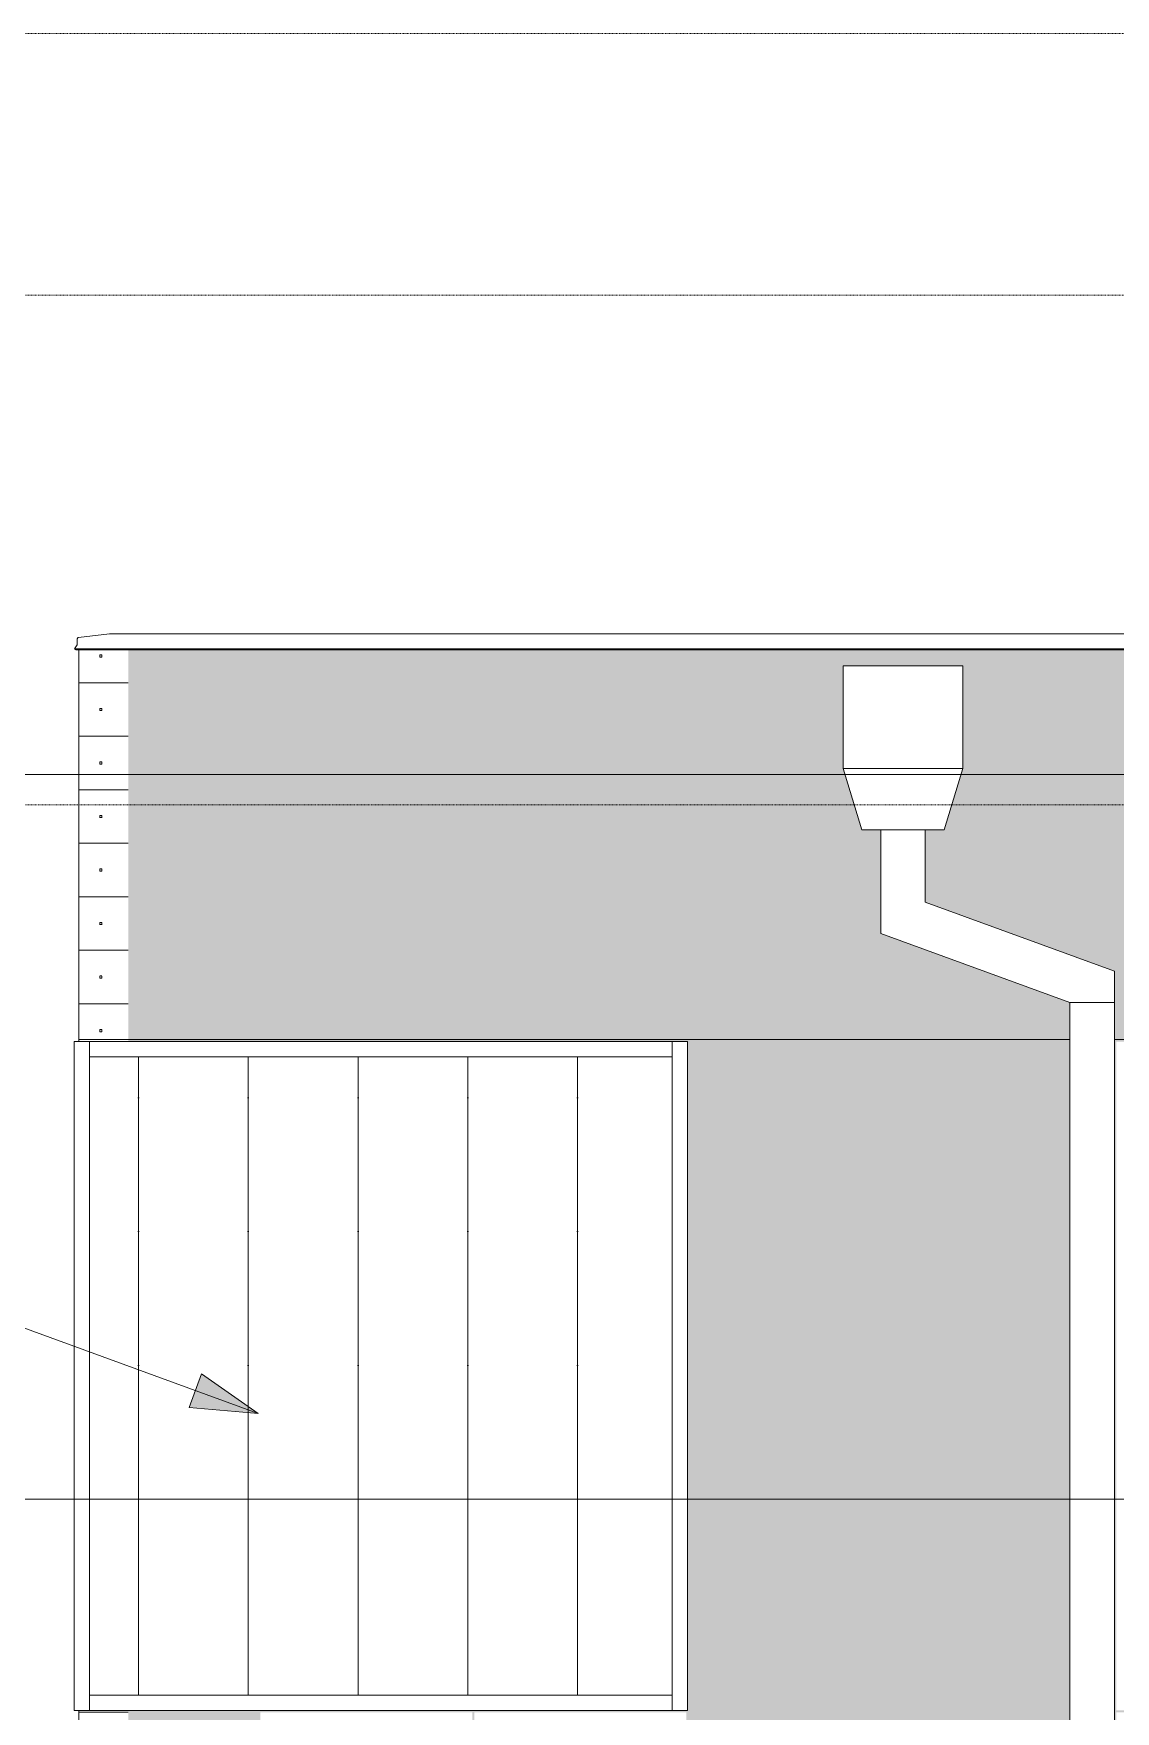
# Model space of a CAD drawing. Header units: inches. Extents: x 1747 to 7606, y -251 to 585.
# Drawn here: x 2059.8 to 2253.9, y 225.9 to 527 of the extents above; entities that cross this region are included whole.
import ezdxf

# ---------------------------------------------------------------- set-up
doc = ezdxf.new("R2010")
doc.units = ezdxf.units.IN
doc.header["$MEASUREMENT"] = 0
doc.linetypes.add('Aligning Line 1_8_', pattern=[0.25, 0.125, -0.125])
doc.linetypes.add('Grid Line 1_2_', pattern=[0.875, 0.5, -0.125, 0.125, -0.125])
for name, color, linetype, lineweight in [('0-1', 7, 'Continuous', 5), ('A-FLOR-LEVL-1', 51, 'Grid Line 1_2_', 9), ('A-GENM', 5, 'Continuous', 9), ('A-GLAZ-CWMG', 51, 'Continuous', 9), ('A-WALL', 113, 'Continuous', 13), ('A-WALL-PATT-1', 111, 'Continuous', 9), ('G-ANNO-SYMB', 111, 'Aligning Line 1_8_', 9), ('G-ANNO-SYMB-1', 147, 'Aligning Line 1_8_', 9), ('G-ANNO-TEXT', 231, 'Continuous', 9)]:
    doc.layers.add(name, color=color, linetype=linetype, lineweight=lineweight)
pattern_1 = [(0, (3868.28, 108.3), (-38.4, 120.375), [0.392, -38.007]), (0, (3868.28, 108.7), (-38.4, 120.375), [0.392, -38.007]), (0, (3868.28, 124.66), (-38.4, 120.375), [0.392, -38.007]), (0, (3868.28, 125.05), (-38.4, 120.375), [0.392, -38.007]), (0, (3868.28, 141.02), (-38.4, 120.375), [0.392, -38.007]), (0, (3868.28, 141.41), (-38.4, 120.375), [0.392, -38.007]), (0, (3868.28, 157.38), (-38.4, 120.375), [0.392, -38.007]), (0, (3868.28, 157.77), (-38.4, 120.375), [0.392, -38.007]), (0, (3868.28, 173.73), (-38.4, 120.375), [0.392, -38.007]), (0, (3868.28, 174.12), (-38.4, 120.375), [0.392, -38.007]), (0, (3868.28, 190.09), (-38.4, 120.375), [0.392, -38.007]), (0, (3868.28, 190.48), (-38.4, 120.375), [0.392, -38.007]), (0, (3868.28, 206.45), (-38.4, 120.375), [0.392, -38.007]), (0, (3868.28, 206.84), (-38.4, 120.375), [0.392, -38.007]), (0, (3868.28, 222.8), (-38.4, 120.375), [0.392, -38.007]), (0, (3868.28, 223.2), (-38.4, 120.375), [0.392, -38.007]), (0, (3885.73, 108.3), (-38.4, 120.375), [0.392, -38.007]), (0, (3885.73, 108.7), (-38.4, 120.375), [0.392, -38.007]), (0, (3885.73, 124.66), (-38.4, 120.375), [0.392, -38.007]), (0, (3885.73, 125.05), (-38.4, 120.375), [0.392, -38.007]), (0, (3885.73, 141.02), (-38.4, 120.375), [0.392, -38.007]), (0, (3885.73, 141.41), (-38.4, 120.375), [0.392, -38.007]), (0, (3885.73, 157.38), (-38.4, 120.375), [0.392, -38.007]), (0, (3885.73, 157.77), (-38.4, 120.375), [0.392, -38.007]), (0, (3885.73, 173.73), (-38.4, 120.375), [0.392, -38.007]), (0, (3885.73, 174.12), (-38.4, 120.375), [0.392, -38.007]), (0, (3885.73, 190.09), (-38.4, 120.375), [0.392, -38.007]), (0, (3885.73, 190.48), (-38.4, 120.375), [0.392, -38.007]), (0, (3885.73, 206.45), (-38.4, 120.375), [0.392, -38.007]), (0, (3885.73, 206.84), (-38.4, 120.375), [0.392, -38.007]), (0, (3885.73, 222.8), (-38.4, 120.375), [0.392, -38.007]), (0, (3885.73, 223.2), (-38.4, 120.375), [0.392, -38.007]), (0, (3903.18, 108.3), (-38.4, 120.375), [0.392, -38.007]), (0, (3903.18, 108.7), (-38.4, 120.375), [0.392, -38.007]), (0, (3903.18, 124.66), (-38.4, 120.375), [0.392, -38.007]), (0, (3903.18, 125.05), (-38.4, 120.375), [0.392, -38.007]), (0, (3903.18, 141.02), (-38.4, 120.375), [0.392, -38.007]), (0, (3903.18, 141.41), (-38.4, 120.375), [0.392, -38.007]), (0, (3903.18, 157.38), (-38.4, 120.375), [0.392, -38.007]), (0, (3903.18, 157.77), (-38.4, 120.375), [0.392, -38.007]), (0, (3903.18, 173.73), (-38.4, 120.375), [0.392, -38.007]), (0, (3903.18, 174.12), (-38.4, 120.375), [0.392, -38.007]), (0, (3903.18, 190.09), (-38.4, 120.375), [0.392, -38.007]), (0, (3903.18, 190.48), (-38.4, 120.375), [0.392, -38.007]), (0, (3903.18, 206.45), (-38.4, 120.375), [0.392, -38.007]), (0, (3903.18, 206.84), (-38.4, 120.375), [0.392, -38.007]), (0, (3903.18, 222.8), (-38.4, 120.375), [0.392, -38.007]), (0, (3903.18, 223.2), (-38.4, 120.375), [0.392, -38.007]), (90, (3866.536, 105.75), (-38.4, 2e-15), [120, -0.375]), (90, (3866.91, 105.75), (-38.4, 2e-15), [120, -0.375]), (90, (3868.277, 108.304), (-38.4, 2e-15), [0.392, -119.982]), (90, (3868.277, 124.66), (-38.4, 2e-15), [0.392, -119.982]), (90, (3868.277, 141.018), (-38.4, 2e-15), [0.392, -119.982]), (90, (3868.277, 157.375), (-38.4, 2e-15), [0.392, -119.982]), (90, (3868.277, 173.732), (-38.4, 2e-15), [0.392, -119.982]), (90, (3868.277, 190.09), (-38.4, 2e-15), [0.392, -119.982]), (90, (3868.277, 206.447), (-38.4, 2e-15), [0.392, -119.982]), (90, (3868.277, 222.804), (-38.4, 2e-15), [0.392, -119.982]), (90, (3868.67, 108.304), (-38.4, 2e-15), [0.392, -119.982]), (90, (3868.67, 124.66), (-38.4, 2e-15), [0.392, -119.982]), (90, (3868.67, 141.018), (-38.4, 2e-15), [0.392, -119.982]), (90, (3868.67, 157.375), (-38.4, 2e-15), [0.392, -119.982]), (90, (3868.67, 173.732), (-38.4, 2e-15), [0.392, -119.982]), (90, (3868.67, 190.09), (-38.4, 2e-15), [0.392, -119.982]), (90, (3868.67, 206.447), (-38.4, 2e-15), [0.392, -119.982]), (90, (3868.67, 222.804), (-38.4, 2e-15), [0.392, -119.982]), (90, (3885.727, 108.304), (-38.4, 2e-15), [0.392, -119.982]), (90, (3885.727, 124.66), (-38.4, 2e-15), [0.392, -119.982]), (90, (3885.727, 141.018), (-38.4, 2e-15), [0.392, -119.982]), (90, (3885.727, 157.375), (-38.4, 2e-15), [0.392, -119.982]), (90, (3885.727, 173.732), (-38.4, 2e-15), [0.392, -119.982]), (90, (3885.727, 190.09), (-38.4, 2e-15), [0.392, -119.982]), (90, (3885.727, 206.447), (-38.4, 2e-15), [0.392, -119.982]), (90, (3885.727, 222.804), (-38.4, 2e-15), [0.392, -119.982]), (90, (3886.12, 108.304), (-38.4, 2e-15), [0.392, -119.982]), (90, (3886.12, 124.66), (-38.4, 2e-15), [0.392, -119.982]), (90, (3886.12, 141.018), (-38.4, 2e-15), [0.392, -119.982]), (90, (3886.12, 157.375), (-38.4, 2e-15), [0.392, -119.982]), (90, (3886.12, 173.732), (-38.4, 2e-15), [0.392, -119.982]), (90, (3886.12, 190.09), (-38.4, 2e-15), [0.392, -119.982]), (90, (3886.12, 206.447), (-38.4, 2e-15), [0.392, -119.982]), (90, (3886.12, 222.804), (-38.4, 2e-15), [0.392, -119.982]), (90, (3903.177, 108.304), (-38.4, 2e-15), [0.392, -119.982]), (90, (3903.177, 124.66), (-38.4, 2e-15), [0.392, -119.982]), (90, (3903.177, 141.018), (-38.4, 2e-15), [0.392, -119.982]), (90, (3903.177, 157.375), (-38.4, 2e-15), [0.392, -119.982]), (90, (3903.177, 173.732), (-38.4, 2e-15), [0.392, -119.982]), (90, (3903.177, 190.09), (-38.4, 2e-15), [0.392, -119.982]), (90, (3903.177, 206.447), (-38.4, 2e-15), [0.392, -119.982]), (90, (3903.177, 222.804), (-38.4, 2e-15), [0.392, -119.982]), (90, (3903.57, 108.304), (-38.4, 2e-15), [0.392, -119.982]), (90, (3903.57, 124.66), (-38.4, 2e-15), [0.392, -119.982]), (90, (3903.57, 141.018), (-38.4, 2e-15), [0.392, -119.982]), (90, (3903.57, 157.375), (-38.4, 2e-15), [0.392, -119.982]), (90, (3903.57, 173.732), (-38.4, 2e-15), [0.392, -119.982]), (90, (3903.57, 190.09), (-38.4, 2e-15), [0.392, -119.982]), (90, (3903.57, 206.447), (-38.4, 2e-15), [0.392, -119.982]), (90, (3903.57, 222.804), (-38.4, 2e-15), [0.392, -119.982]), (180, (3904.94, 105.38), (-38.4, 120.375), [38.025, -0.375]), (180, (3904.94, 105.75), (-38.4, 120.375), [38.025, -0.375])]
pattern_2 = [(0, (3871.59, 136.604), (-120, 76.8), [0.392, -119.607]), (0, (3871.59, 136.996), (-120, 76.8), [0.392, -119.607]), (0, (3871.59, 146.204), (-120, 76.8), [0.392, -119.607]), (0, (3871.59, 146.596), (-120, 76.8), [0.392, -119.607]), (0, (3871.59, 155.804), (-120, 76.8), [0.392, -119.607]), (0, (3871.59, 156.196), (-120, 76.8), [0.392, -119.607]), (0, (3871.59, 165.404), (-120, 76.8), [0.392, -119.607]), (0, (3871.59, 165.796), (-120, 76.8), [0.392, -119.607]), (0, (3871.59, 175.004), (-120, 76.8), [0.392, -119.607]), (0, (3871.59, 175.396), (-120, 76.8), [0.392, -119.607]), (0, (3871.59, 184.604), (-120, 76.8), [0.392, -119.607]), (0, (3871.59, 184.996), (-120, 76.8), [0.392, -119.607]), (0, (3871.59, 194.204), (-120, 76.8), [0.392, -119.607]), (0, (3871.59, 194.596), (-120, 76.8), [0.392, -119.607]), (0, (3871.59, 203.804), (-120, 76.8), [0.392, -119.607]), (0, (3871.59, 204.196), (-120, 76.8), [0.392, -119.607]), (0, (3891.59, 136.604), (-120, 76.8), [0.392, -119.607]), (0, (3891.59, 136.996), (-120, 76.8), [0.392, -119.607]), (0, (3891.59, 146.204), (-120, 76.8), [0.392, -119.607]), (0, (3891.59, 146.596), (-120, 76.8), [0.392, -119.607]), (0, (3891.59, 155.804), (-120, 76.8), [0.392, -119.607]), (0, (3891.59, 156.196), (-120, 76.8), [0.392, -119.607]), (0, (3891.59, 165.404), (-120, 76.8), [0.392, -119.607]), (0, (3891.59, 165.796), (-120, 76.8), [0.392, -119.607]), (0, (3891.59, 175.004), (-120, 76.8), [0.392, -119.607]), (0, (3891.59, 175.396), (-120, 76.8), [0.392, -119.607]), (0, (3891.59, 184.604), (-120, 76.8), [0.392, -119.607]), (0, (3891.59, 184.996), (-120, 76.8), [0.392, -119.607]), (0, (3891.59, 194.204), (-120, 76.8), [0.392, -119.607]), (0, (3891.59, 194.596), (-120, 76.8), [0.392, -119.607]), (0, (3891.59, 203.804), (-120, 76.8), [0.392, -119.607]), (0, (3891.59, 204.196), (-120, 76.8), [0.392, -119.607]), (0, (3911.59, 136.604), (-120, 76.8), [0.392, -119.607]), (0, (3911.59, 136.996), (-120, 76.8), [0.392, -119.607]), (0, (3911.59, 146.204), (-120, 76.8), [0.392, -119.607]), (0, (3911.59, 146.596), (-120, 76.8), [0.392, -119.607]), (0, (3911.59, 155.804), (-120, 76.8), [0.392, -119.607]), (0, (3911.59, 156.196), (-120, 76.8), [0.392, -119.607]), (0, (3911.59, 165.404), (-120, 76.8), [0.392, -119.607]), (0, (3911.59, 165.796), (-120, 76.8), [0.392, -119.607]), (0, (3911.59, 175.004), (-120, 76.8), [0.392, -119.607]), (0, (3911.59, 175.396), (-120, 76.8), [0.392, -119.607]), (0, (3911.59, 184.604), (-120, 76.8), [0.392, -119.607]), (0, (3911.59, 184.996), (-120, 76.8), [0.392, -119.607]), (0, (3911.59, 194.204), (-120, 76.8), [0.392, -119.607]), (0, (3911.59, 194.596), (-120, 76.8), [0.392, -119.607]), (0, (3911.59, 203.804), (-120, 76.8), [0.392, -119.607]), (0, (3911.59, 204.196), (-120, 76.8), [0.392, -119.607]), (0, (3931.59, 136.604), (-120, 76.8), [0.392, -119.607]), (0, (3931.59, 136.996), (-120, 76.8), [0.392, -119.607]), (0, (3931.59, 146.204), (-120, 76.8), [0.392, -119.607]), (0, (3931.59, 146.596), (-120, 76.8), [0.392, -119.607]), (0, (3931.59, 155.804), (-120, 76.8), [0.392, -119.607]), (0, (3931.59, 156.196), (-120, 76.8), [0.392, -119.607]), (0, (3931.59, 165.404), (-120, 76.8), [0.392, -119.607]), (0, (3931.59, 165.796), (-120, 76.8), [0.392, -119.607]), (0, (3931.59, 175.004), (-120, 76.8), [0.392, -119.607]), (0, (3931.59, 175.396), (-120, 76.8), [0.392, -119.607]), (0, (3931.59, 184.604), (-120, 76.8), [0.392, -119.607]), (0, (3931.59, 184.996), (-120, 76.8), [0.392, -119.607]), (0, (3931.59, 194.204), (-120, 76.8), [0.392, -119.607]), (0, (3931.59, 194.596), (-120, 76.8), [0.392, -119.607]), (0, (3931.59, 203.804), (-120, 76.8), [0.392, -119.607]), (0, (3931.59, 204.196), (-120, 76.8), [0.392, -119.607]), (0, (3951.59, 136.604), (-120, 76.8), [0.392, -119.607]), (0, (3951.59, 136.996), (-120, 76.8), [0.392, -119.607]), (0, (3951.59, 146.204), (-120, 76.8), [0.392, -119.607]), (0, (3951.59, 146.596), (-120, 76.8), [0.392, -119.607]), (0, (3951.59, 155.804), (-120, 76.8), [0.392, -119.607]), (0, (3951.59, 156.196), (-120, 76.8), [0.392, -119.607]), (0, (3951.59, 165.404), (-120, 76.8), [0.392, -119.607]), (0, (3951.59, 165.796), (-120, 76.8), [0.392, -119.607]), (0, (3951.59, 175.004), (-120, 76.8), [0.392, -119.607]), (0, (3951.59, 175.396), (-120, 76.8), [0.392, -119.607]), (0, (3951.59, 184.604), (-120, 76.8), [0.392, -119.607]), (0, (3951.59, 184.996), (-120, 76.8), [0.392, -119.607]), (0, (3951.59, 194.204), (-120, 76.8), [0.392, -119.607]), (0, (3951.59, 194.596), (-120, 76.8), [0.392, -119.607]), (0, (3951.59, 203.804), (-120, 76.8), [0.392, -119.607]), (0, (3951.59, 204.196), (-120, 76.8), [0.392, -119.607]), (0, (3971.59, 136.604), (-120, 76.8), [0.392, -119.607]), (0, (3971.59, 136.996), (-120, 76.8), [0.392, -119.607]), (0, (3971.59, 146.204), (-120, 76.8), [0.392, -119.607]), (0, (3971.59, 146.596), (-120, 76.8), [0.392, -119.607]), (0, (3971.59, 155.804), (-120, 76.8), [0.392, -119.607]), (0, (3971.59, 156.196), (-120, 76.8), [0.392, -119.607]), (0, (3971.59, 165.404), (-120, 76.8), [0.392, -119.607]), (0, (3971.59, 165.796), (-120, 76.8), [0.392, -119.607]), (0, (3971.59, 175.004), (-120, 76.8), [0.392, -119.607]), (0, (3971.59, 175.396), (-120, 76.8), [0.392, -119.607]), (0, (3971.59, 184.604), (-120, 76.8), [0.392, -119.607]), (0, (3971.59, 184.996), (-120, 76.8), [0.392, -119.607]), (0, (3971.59, 194.204), (-120, 76.8), [0.392, -119.607]), (0, (3971.59, 194.596), (-120, 76.8), [0.392, -119.607]), (0, (3971.59, 203.804), (-120, 76.8), [0.392, -119.607]), (0, (3971.59, 204.196), (-120, 76.8), [0.392, -119.607]), (90, (3865.14, 151.2), (-120, 7e-15), [9.6, -67.2]), (90, (3871.59, 136.6), (-120, 7e-15), [0.392, -76.407]), (90, (3871.59, 146.2), (-120, 7e-15), [0.392, -76.407]), (90, (3871.59, 155.8), (-120, 7e-15), [0.392, -76.407]), (90, (3871.59, 165.4), (-120, 7e-15), [0.392, -76.407]), (90, (3871.59, 175), (-120, 7e-15), [0.392, -76.407]), (90, (3871.59, 184.6), (-120, 7e-15), [0.392, -76.407]), (90, (3871.59, 194.2), (-120, 7e-15), [0.392, -76.407]), (90, (3871.59, 203.8), (-120, 7e-15), [0.392, -76.407]), (90, (3871.98, 136.6), (-120, 7e-15), [0.392, -76.407]), (90, (3871.98, 146.2), (-120, 7e-15), [0.392, -76.407]), (90, (3871.98, 155.8), (-120, 7e-15), [0.392, -76.407]), (90, (3871.98, 165.4), (-120, 7e-15), [0.392, -76.407]), (90, (3871.98, 175), (-120, 7e-15), [0.392, -76.407]), (90, (3871.98, 184.6), (-120, 7e-15), [0.392, -76.407]), (90, (3871.98, 194.2), (-120, 7e-15), [0.392, -76.407]), (90, (3871.98, 203.8), (-120, 7e-15), [0.392, -76.407]), (90, (3881.29, 170.4), (-120, 7e-15), [9.6, -67.2]), (90, (3881.29, 199.2), (-120, 7e-15), [9.6, -67.2]), (90, (3891.59, 136.6), (-120, 7e-15), [0.392, -76.407]), (90, (3891.59, 146.2), (-120, 7e-15), [0.392, -76.407]), (90, (3891.59, 155.8), (-120, 7e-15), [0.392, -76.407]), (90, (3891.59, 165.4), (-120, 7e-15), [0.392, -76.407]), (90, (3891.59, 175), (-120, 7e-15), [0.392, -76.407]), (90, (3891.59, 184.6), (-120, 7e-15), [0.392, -76.407]), (90, (3891.59, 194.2), (-120, 7e-15), [0.392, -76.407]), (90, (3891.59, 203.8), (-120, 7e-15), [0.392, -76.407]), (90, (3891.98, 136.6), (-120, 7e-15), [0.392, -76.407]), (90, (3891.98, 146.2), (-120, 7e-15), [0.392, -76.407]), (90, (3891.98, 155.8), (-120, 7e-15), [0.392, -76.407]), (90, (3891.98, 165.4), (-120, 7e-15), [0.392, -76.407]), (90, (3891.98, 175), (-120, 7e-15), [0.392, -76.407]), (90, (3891.98, 184.6), (-120, 7e-15), [0.392, -76.407]), (90, (3891.98, 194.2), (-120, 7e-15), [0.392, -76.407]), (90, (3891.98, 203.8), (-120, 7e-15), [0.392, -76.407]), (90, (3911.59, 136.6), (-120, 7e-15), [0.392, -76.407]), (90, (3911.59, 146.2), (-120, 7e-15), [0.392, -76.407]), (90, (3911.59, 155.8), (-120, 7e-15), [0.392, -76.407]), (90, (3911.59, 165.4), (-120, 7e-15), [0.392, -76.407]), (90, (3911.59, 175), (-120, 7e-15), [0.392, -76.407]), (90, (3911.59, 184.6), (-120, 7e-15), [0.392, -76.407]), (90, (3911.59, 194.2), (-120, 7e-15), [0.392, -76.407]), (90, (3911.59, 203.8), (-120, 7e-15), [0.392, -76.407]), (90, (3911.98, 136.6), (-120, 7e-15), [0.392, -76.407]), (90, (3911.98, 146.2), (-120, 7e-15), [0.392, -76.407]), (90, (3911.98, 155.8), (-120, 7e-15), [0.392, -76.407]), (90, (3911.98, 165.4), (-120, 7e-15), [0.392, -76.407]), (90, (3911.98, 175), (-120, 7e-15), [0.392, -76.407]), (90, (3911.98, 184.6), (-120, 7e-15), [0.392, -76.407]), (90, (3911.98, 194.2), (-120, 7e-15), [0.392, -76.407]), (90, (3911.98, 203.8), (-120, 7e-15), [0.392, -76.407]), (90, (3921.84, 141.6), (-120, 7e-15), [9.6, -67.2]), (90, (3921.84, 180), (-120, 7e-15), [9.6, -67.2]), (90, (3931.59, 136.6), (-120, 7e-15), [0.392, -76.407]), (90, (3931.59, 146.2), (-120, 7e-15), [0.392, -76.407]), (90, (3931.59, 155.8), (-120, 7e-15), [0.392, -76.407]), (90, (3931.59, 165.4), (-120, 7e-15), [0.392, -76.407]), (90, (3931.59, 175), (-120, 7e-15), [0.392, -76.407]), (90, (3931.59, 184.6), (-120, 7e-15), [0.392, -76.407]), (90, (3931.59, 194.2), (-120, 7e-15), [0.392, -76.407]), (90, (3931.59, 203.8), (-120, 7e-15), [0.392, -76.407]), (90, (3931.98, 136.6), (-120, 7e-15), [0.392, -76.407]), (90, (3931.98, 146.2), (-120, 7e-15), [0.392, -76.407]), (90, (3931.98, 155.8), (-120, 7e-15), [0.392, -76.407]), (90, (3931.98, 165.4), (-120, 7e-15), [0.392, -76.407]), (90, (3931.98, 175), (-120, 7e-15), [0.392, -76.407]), (90, (3931.98, 184.6), (-120, 7e-15), [0.392, -76.407]), (90, (3931.98, 194.2), (-120, 7e-15), [0.392, -76.407]), (90, (3931.98, 203.8), (-120, 7e-15), [0.392, -76.407]), (90, (3942.67, 160.8), (-120, 7e-15), [9.6, -67.2]), (90, (3951.59, 136.6), (-120, 7e-15), [0.392, -76.407]), (90, (3951.59, 146.2), (-120, 7e-15), [0.392, -76.407]), (90, (3951.59, 155.8), (-120, 7e-15), [0.392, -76.407]), (90, (3951.59, 165.4), (-120, 7e-15), [0.392, -76.407]), (90, (3951.59, 175), (-120, 7e-15), [0.392, -76.407]), (90, (3951.59, 184.6), (-120, 7e-15), [0.392, -76.407]), (90, (3951.59, 194.2), (-120, 7e-15), [0.392, -76.407]), (90, (3951.59, 203.8), (-120, 7e-15), [0.392, -76.407]), (90, (3951.98, 136.6), (-120, 7e-15), [0.392, -76.407]), (90, (3951.98, 146.2), (-120, 7e-15), [0.392, -76.407]), (90, (3951.98, 155.8), (-120, 7e-15), [0.392, -76.407]), (90, (3951.98, 165.4), (-120, 7e-15), [0.392, -76.407]), (90, (3951.98, 175), (-120, 7e-15), [0.392, -76.407]), (90, (3951.98, 184.6), (-120, 7e-15), [0.392, -76.407]), (90, (3951.98, 194.2), (-120, 7e-15), [0.392, -76.407]), (90, (3951.98, 203.8), (-120, 7e-15), [0.392, -76.407]), (90, (3963.34, 132), (-120, 7e-15), [9.6, -67.2]), (90, (3963.34, 189.6), (-120, 7e-15), [9.6, -67.2]), (90, (3971.59, 136.6), (-120, 7e-15), [0.392, -76.407]), (90, (3971.59, 146.2), (-120, 7e-15), [0.392, -76.407]), (90, (3971.59, 155.8), (-120, 7e-15), [0.392, -76.407]), (90, (3971.59, 165.4), (-120, 7e-15), [0.392, -76.407]), (90, (3971.59, 175), (-120, 7e-15), [0.392, -76.407]), (90, (3971.59, 184.6), (-120, 7e-15), [0.392, -76.407]), (90, (3971.59, 194.2), (-120, 7e-15), [0.392, -76.407]), (90, (3971.59, 203.8), (-120, 7e-15), [0.392, -76.407]), (90, (3971.98, 136.6), (-120, 7e-15), [0.392, -76.407]), (90, (3971.98, 146.2), (-120, 7e-15), [0.392, -76.407]), (90, (3971.98, 155.8), (-120, 7e-15), [0.392, -76.407]), (90, (3971.98, 165.4), (-120, 7e-15), [0.392, -76.407]), (90, (3971.98, 175), (-120, 7e-15), [0.392, -76.407]), (90, (3971.98, 184.6), (-120, 7e-15), [0.392, -76.407]), (90, (3971.98, 194.2), (-120, 7e-15), [0.392, -76.407]), (90, (3971.98, 203.8), (-120, 7e-15), [0.392, -76.407]), (180, (3976.286, 132), (-120, 76.8), [120, 0, 0, 0]), (180, (3976.286, 141.6), (-120, 76.8), [120, 0, 0, 0]), (180, (3976.286, 151.2), (-120, 76.8), [120, 0, 0, 0]), (180, (3976.286, 160.8), (-120, 76.8), [120, 0, 0, 0]), (180, (3976.286, 170.4), (-120, 76.8), [120, 0, 0, 0]), (180, (3976.286, 180), (-120, 76.8), [120, 0, 0, 0]), (180, (3976.286, 189.6), (-120, 76.8), [120, 0, 0, 0]), (180, (3976.286, 199.2), (-120, 76.8), [120, 0, 0, 0])]

# ---------------------------------------------------------------- blocks, each defined once
blk = doc.blocks.new('CTR - 2nd Phase_rvt-1-BUILDING ELEVATION - EAST')
at = {"layer": 'A-FLOR-LEVL-1'}
for p, q in [((1856.66, 394), (4168.71, 394)), ((1856.66, 264), (4168.71, 264))]:
    blk.add_line(p, q, dxfattribs=at)
at = {"layer": 'G-ANNO-SYMB-1'}
for p, q in [((1953.35, 526.95), (4072.04, 526.95)), ((1953.35, 388.59), (4072.04, 388.59))]:
    blk.add_line(p, q, dxfattribs=at)
blk = doc.blocks.new('CTR  - Topography_rvt-1-BUILDING ELEVATION - EAST')
at = {"layer": 'G-ANNO-SYMB-1'}
blk.add_line((1953.35, 480), (4072.04, 480), dxfattribs=at)
blk = doc.blocks.new('CTR - 1st Phase - Common Walls_rvt-1-BUILDING ELEVATION - EAST')
at = {"layer": 'A-FLOR-LEVL-1'}
for p, q in [((1856.66, 394), (4168.71, 394)), ((1856.66, 264), (4168.71, 264))]:
    blk.add_line(p, q, dxfattribs=at)
at = {"layer": 'G-ANNO-SYMB-1'}
for p, q in [((1953.35, 526.95), (4072.04, 526.95)), ((1953.35, 526.95), (4072.04, 526.95)), ((1953.35, 480), (4072.04, 480))]:
    blk.add_line(p, q, dxfattribs=at)
blk = doc.blocks.new('Basic Wall _ EXT - FIBER CEMENT - SMALL - ___-1820300-BUILDING ELEVATION - EAST')
at = {"layer": 'A-WALL'}
for p, q in [((2067.87, 418.6), (2073.45, 419.28)), ((2073.45, 419.28), (2073.51, 419.28)), ((3855.16, 419.28), (2073.48, 419.28)), ((2067.14, 416.57), (2067.61, 417.3)), ((2067.33, 416.45), (2067.14, 416.57)), ((2067.14, 416.57), (3861.51, 416.57)), ((2067.46, 416.42), (3861.18, 416.42)), ((2067.65, 417.44), (2067.65, 418.35))]:
    blk.add_line(p, q, dxfattribs=at)
at = {"layer": 'A-WALL', "flags": 128}
for points in [[(2067.65, 418.35), (2067.66, 418.41), (2067.68, 418.47), (2067.72, 418.52), (2067.76, 418.56), (2067.81, 418.59), (2067.87, 418.6)], [(2067.46, 416.42), (2067.45, 416.42), (2067.39, 416.43), (2067.33, 416.45)], [(2067.61, 417.3), (2067.63, 417.35), (2067.65, 417.39), (2067.65, 417.44)]]:
    blk.add_lwpolyline(points, dxfattribs=at)
blk = doc.blocks.new('Basic Wall _ EXT - FIBER CEMENT - SMALL - ___-1820301-BUILDING ELEVATION - EAST')
at = {"layer": 'A-WALL'}
for p, q in [((2073.45, 419.28), (2067.87, 418.6)), ((2073.51, 419.28), (2073.45, 419.28)), ((2067.61, 417.3), (2067.14, 416.57)), ((2067.14, 416.57), (2067.33, 416.45)), ((2067.65, 418.35), (2067.65, 417.44))]:
    blk.add_line(p, q, dxfattribs=at)
at = {"layer": 'A-WALL', "flags": 128}
for points in [[(2067.87, 418.6), (2067.81, 418.59), (2067.76, 418.56), (2067.72, 418.52), (2067.68, 418.47), (2067.66, 418.41), (2067.65, 418.35)], [(2067.33, 416.45), (2067.39, 416.43), (2067.45, 416.42)], [(2067.65, 417.44), (2067.65, 417.39), (2067.63, 417.35), (2067.61, 417.3)]]:
    blk.add_lwpolyline(points, dxfattribs=at)
blk = doc.blocks.new('Rectangular Mullion - Profile_Polycarbonate_Upper and left-1873238-BUILDING ELEVATION - EAST')
at = {"layer": 'A-GLAZ-CWMG'}
for p, q in [((2069.86, 343.38), (2069.86, 346.12)), ((2069.86, 346.12), (2174.37, 346.12)), ((2174.37, 343.38), (2069.86, 343.38)), ((2174.37, 346.12), (2174.37, 343.38))]:
    blk.add_line(p, q, dxfattribs=at)
blk = doc.blocks.new('Rectangular Mullion - Profile_Polycarbonate_Lower-1873239-BUILDING ELEVATION - EAST')
at = {"layer": 'A-GLAZ-CWMG'}
for p, q in [((2069.86, 226.12), (2069.86, 228.87)), ((2069.86, 228.87), (2174.37, 228.87)), ((2174.37, 228.87), (2174.37, 226.12)), ((2174.37, 226.12), (2069.86, 226.12))]:
    blk.add_line(p, q, dxfattribs=at)
blk = doc.blocks.new('Rectangular Mullion - Profile_Polycarbonate_Upper and left-1741240-BUILDING ELEVATION - EAST')
at = {"layer": 'A-GLAZ-CWMG'}
for p, q in [((2067.11, 346.12), (2069.86, 346.12)), ((2067.11, 226.12), (2067.11, 346.12)), ((2069.86, 346.12), (2069.86, 226.12)), ((2069.86, 226.12), (2067.11, 226.12))]:
    blk.add_line(p, q, dxfattribs=at)
blk = doc.blocks.new('Rectangular Mullion - Profile_Polycarbonate_right-1741241-BUILDING ELEVATION - EAST')
at = {"layer": 'A-GLAZ-CWMG'}
for p, q in [((2174.37, 346.12), (2177.12, 346.12)), ((2174.37, 226.12), (2174.37, 346.12)), ((2177.12, 346.12), (2177.12, 226.12)), ((2177.12, 226.12), (2174.37, 226.12))]:
    blk.add_line(p, q, dxfattribs=at)
blk = doc.blocks.new('077123 - Manufactured Gutters and Downspouts - 077123 - Manufactured Gutters and Downspouts-V16-BUILDING ELEVATION - EAST')
at = {"layer": 'A-GENM'}
for p, q in [((2205.05, 413.51), (2226.56, 413.51)), ((2205.05, 395.11), (2205.05, 413.51)), ((2226.56, 395.11), (2226.56, 413.51)), ((2208.4, 384.1), (2205.05, 395.11)), ((2226.56, 395.11), (2205.05, 395.11)), ((2223.21, 384.1), (2226.56, 395.11)), ((2223.21, 384.1), (2208.4, 384.1)), ((2211.81, 384.1), (2211.81, 365.5)), ((2219.81, 371.1), (2219.81, 384.1)), ((2253.74, 358.75), (2219.81, 371.1)), ((2211.81, 365.5), (2245.74, 353.15)), ((2253.74, 353.15), (2253.74, 358.75)), ((2245.74, 102.78), (2245.74, 353.15)), ((2253.74, 353.15), (2245.74, 353.15)), ((2245.74, 353.15), (2253.74, 353.15)), ((2253.74, 353.15), (2253.74, 102.78))]:
    blk.add_line(p, q, dxfattribs=at)

msp = doc.modelspace()

# ---------------------------------------------------------------- hatches: boundary and pattern name
at = {"layer": 'A-WALL-PATT-1'}
h = msp.add_hatch(dxfattribs=at)
h.set_pattern_fill('FP_2', color=256, style=0, pattern_type=2)
h.set_pattern_definition(pattern_2)
h.paths.add_polyline_path([(2067.92, 346.5), (2076.8, 346.5), (2076.8, 416.42), (2067.92, 416.42), (2067.92, 358.78)], flags=0)
h = msp.add_hatch(dxfattribs=at)
h.set_pattern_fill('FP_2', color=256, style=0, pattern_type=2)
h.set_pattern_definition(pattern_2)
h.paths.add_polyline_path([(2076.8, 346.5), (2245.74, 346.5), (2245.74, 353.15), (2211.81, 365.5), (2211.81, 384.1), (2208.4, 384.1), (2205.05, 395.11), (2205.05, 413.51), (2226.56, 413.51), (2226.56, 395.11), (2223.21, 384.1), (2219.81, 384.1), (2219.81, 371.1), (2253.74, 358.75), (2253.74, 346.5), (2484.14, 346.5), (2484.14, 353.15), (2450.21, 365.5), (2450.21, 384.1), (2446.8, 384.1), (2443.45, 395.11), (2443.45, 413.51), (2464.96, 413.51), (2464.96, 395.11), (2461.61, 384.1), (2458.21, 384.1), (2458.21, 371.1), (2492.14, 358.75), (2492.14, 346.5), (2791.71, 346.5), (2791.71, 353.15), (2757.78, 365.5), (2757.78, 384.1), (2754.38, 384.1), (2751.02, 395.11), (2751.02, 413.51), (2772.54, 413.51), (2772.54, 395.11), (2769.19, 384.1), (2765.78, 384.1), (2765.78, 371.1), (2799.71, 358.75), (2799.71, 346.5), (3098.91, 346.5), (3098.91, 353.15), (3064.98, 365.5), (3064.98, 384.1), (3061.58, 384.1), (3058.22, 395.11), (3058.22, 413.51), (3079.74, 413.51), (3079.74, 395.11), (3076.39, 384.1), (3072.98, 384.1), (3072.98, 371.1), (3106.91, 358.75), (3106.91, 346.5), (3406.11, 346.5), (3406.11, 353.15), (3372.18, 365.5), (3372.18, 384.1), (3368.78, 384.1), (3365.42, 395.11), (3365.42, 413.51), (3386.94, 413.51), (3386.94, 395.11), (3383.59, 384.1), (3380.18, 384.1), (3380.18, 371.1), (3414.11, 358.75), (3414.11, 346.5), (3713.12, 346.5), (3713.12, 358.75), (3747.05, 371.1), (3747.05, 384.1), (3743.65, 384.1), (3740.3, 395.11), (3740.3, 413.51), (3761.81, 413.51), (3761.81, 395.11), (3758.46, 384.1), (3755.05, 384.1), (3755.05, 365.5), (3721.12, 353.15), (3721.12, 346.5), (3851.85, 346.5), (3851.85, 416.42), (2076.8, 416.42), (2076.8, 348.26)], flags=0)
h = msp.add_hatch(dxfattribs=at)
h.set_pattern_fill('FP_1', color=256, style=0, pattern_type=2)
h.set_pattern_definition(pattern_1)
h.paths.add_polyline_path([(2076.8, 105.75), (2100.51, 105.75), (2100.51, 225.75), (2138.54, 225.75), (2138.54, 105.75), (2138.91, 105.75), (2138.91, 225.75), (2176.94, 225.75), (2176.94, 105.75), (2245.74, 105.75), (2245.74, 346.5), (2076.8, 346.5), (2076.8, 346.12), (2177.12, 346.12), (2177.12, 226.12), (2076.8, 226.12), (2076.8, 106.42)], flags=0)
h.paths.add_polyline_path([(3542.37, 105.75), (3559.71, 105.75), (3559.71, 225.75), (3597.74, 225.75), (3597.74, 105.75), (3636.51, 105.75), (3636.51, 225.75), (3674.54, 225.75), (3674.54, 105.75), (3713.12, 105.75), (3713.12, 346.5), (3414.11, 346.5), (3414.11, 105.75)], flags=0)
h.paths.add_polyline_path([(3406.11, 105.75), (3406.11, 346.5), (3106.91, 346.5), (3106.91, 346.12), (3136.94, 346.12), (3136.94, 226.12), (3106.91, 226.12), (3106.91, 225.75), (3136.94, 225.75), (3136.94, 105.75), (3137.31, 105.75), (3137.31, 225.75), (3175.34, 225.75), (3175.34, 105.75), (3175.52, 105.75), (3175.52, 174), (3214.11, 174), (3214.11, 225.75), (3252.14, 225.75), (3252.14, 174), (3252.51, 174), (3252.51, 225.75), (3290.54, 225.75), (3290.54, 105.75), (3367.71, 105.75), (3367.71, 225.75), (3405.74, 225.75), (3405.74, 105.75)], flags=0)
h.paths.add_polyline_path([(2253.74, 105.75), (2253.92, 105.75), (2253.92, 174), (2254.11, 174), (2254.11, 225.75), (2292.14, 225.75), (2292.14, 174), (2292.51, 174), (2292.51, 225.75), (2330.54, 225.75), (2330.54, 174), (2368.75, 174), (2368.75, 105.75), (2407.34, 105.75), (2407.34, 225.75), (2445.36, 225.75), (2445.36, 105.75), (2446.11, 105.75), (2446.11, 225.75), (2484.14, 225.75), (2484.14, 226.12), (2446.11, 226.12), (2446.11, 346.12), (2484.14, 346.12), (2484.14, 346.5), (2253.74, 346.5), (2253.74, 105.94)], flags=0)
h.paths.add_polyline_path([(3851.85, 105.75), (3851.85, 226.12), (3751.71, 226.12), (3751.71, 346.12), (3851.85, 346.12), (3851.85, 346.5), (3721.12, 346.5), (3721.12, 105.75), (3790.11, 105.75), (3790.11, 225.75), (3828.14, 225.75), (3828.14, 105.75), (3840.31, 105.75)], flags=0)
h.paths.add_polyline_path([(3078.9, 105.75), (3098.91, 105.75), (3098.91, 346.5), (2799.71, 346.5), (2799.71, 105.75), (2830.11, 105.75), (2830.11, 225.75), (2868.14, 225.75), (2868.14, 105.75), (2868.51, 105.75), (2868.51, 225.75), (2906.54, 225.75), (2906.54, 105.75), (2983.71, 105.75), (2983.71, 225.75), (3021.74, 225.75), (3021.74, 105.75), (3022.11, 105.75), (3022.11, 225.75), (3060.14, 225.75), (3060.14, 105.75)], flags=0)
h.paths.add_polyline_path([(2492.14, 105.75), (2522.72, 105.75), (2522.72, 226.12), (2637.92, 226.12), (2637.92, 105.75), (2676.51, 105.75), (2676.51, 225.75), (2714.54, 225.75), (2714.54, 105.75), (2714.91, 105.75), (2714.91, 225.75), (2752.94, 225.75), (2752.94, 105.75), (2791.71, 105.75), (2791.71, 346.5), (2492.14, 346.5), (2492.14, 106.42)], flags=0)
h.paths.add_polyline_path([(3482.91, 106.12), (3482.91, 346.12), (3520.94, 346.12), (3520.94, 106.12)], flags=0)
h.paths.add_polyline_path([(3137.31, 226.12), (3137.31, 346.12), (3175.34, 346.12), (3175.34, 226.12), (3145.11, 226.12)], flags=0)
h.paths.add_polyline_path([(2369.31, 226.12), (2369.31, 346.12), (2407.34, 346.12), (2407.34, 226.12), (2406.96, 226.12)], flags=0)
h.paths.add_polyline_path([(2714.54, 226.12), (2676.32, 226.12), (2676.32, 306), (2676.51, 306), (2676.51, 346.12), (2714.54, 346.12), (2714.54, 306), (2714.91, 306), (2714.91, 346.12), (2752.94, 346.12), (2752.94, 306), (2791.15, 306), (2791.15, 226.12), (2747.86, 226.12)], flags=0)
h.paths.add_polyline_path([(3482.54, 226.12), (3444.51, 226.12), (3444.51, 346.12), (3482.54, 346.12), (3482.54, 265.37)], flags=0)
h.paths.add_polyline_path([(3098.54, 226.12), (3060.51, 226.12), (3060.51, 346.12), (3098.54, 346.12), (3098.54, 232.6)], flags=0)
h.paths.add_polyline_path([(3211.32, 226.12), (3175.71, 226.12), (3175.71, 346.12), (3213.74, 346.12), (3213.74, 226.12)], flags=0)
h.paths.add_polyline_path([(3597.74, 226.12), (3559.71, 226.12), (3559.71, 346.12), (3597.74, 346.12), (3597.74, 265.37)], flags=0)
h.paths.add_polyline_path([(3214.11, 226.12), (3214.11, 346.12), (3252.14, 346.12), (3252.14, 226.12), (3250.14, 226.12)], flags=0)
h.paths.add_polyline_path([(2868.51, 226.12), (2868.51, 346.12), (2906.54, 346.12), (2906.54, 226.12), (2880.28, 226.12)], flags=0)
h.paths.add_polyline_path([(3369.71, 226.12), (3367.71, 226.12), (3367.71, 346.12), (3405.74, 346.12), (3405.74, 226.12)], flags=0)
h.paths.add_polyline_path([(3712.75, 226.12), (3597.92, 226.12), (3597.92, 306), (3636.51, 306), (3636.51, 346.12), (3674.54, 346.12), (3674.54, 306), (3674.72, 306), (3674.72, 346.12), (3712.75, 346.12), (3712.75, 265.37)], flags=0)
h.paths.add_polyline_path([(2830.11, 226.12), (2830.11, 346.12), (2868.14, 346.12), (2868.14, 226.12)], flags=0)
h.paths.add_polyline_path([(2292.51, 226.12), (2292.51, 346.12), (2330.54, 346.12), (2330.54, 226.12), (2328.54, 226.12)], flags=0)
h.paths.add_polyline_path([(2254.11, 226.12), (2254.11, 346.12), (2292.14, 346.12), (2292.14, 226.12), (2284.39, 226.12)], flags=0)
h.paths.add_polyline_path([(3055.7, 226.12), (2945.12, 226.12), (2945.12, 306), (2983.71, 306), (2983.71, 346.12), (3021.74, 346.12), (3021.74, 306), (3059.95, 306), (3059.95, 226.12)], flags=0)
h = msp.add_hatch(dxfattribs=at)
h.set_pattern_fill('FP_14', color=256, style=0, pattern_type=2)
h.set_pattern_definition([(90, (2196.746, 264), (-19.685, 1e-15), [24, 0, 0, 0])])
h.paths.add_polyline_path([(2085.77, 228.87), (2174.37, 228.87), (2174.37, 343.38), (2069.86, 343.38), (2069.86, 228.87)], flags=0)
h = msp.add_hatch(dxfattribs=at)
h.set_pattern_fill('FP_1', color=256, style=0, pattern_type=2)
h.set_pattern_definition(pattern_1)
h.paths.add_polyline_path([(2076.8, 105.75), (2076.8, 226.12), (2067.92, 226.12), (2067.92, 105.75)], flags=0)
at = {"layer": 'G-ANNO-TEXT'}
msp.add_hatch(color=256, dxfattribs=at).paths.add_polyline_path([(2100.09, 279.4), (2089.92, 286.53), (2087.72, 280.49)], flags=0)

# ---------------------------------------------------------------- linework, layer by layer
at = {"layer": 'A-FLOR-LEVL-1'}
for p, q in [((1857.41, 394), (4167.96, 394)), ((1857.41, 264), (4167.96, 264))]:
    msp.add_line(p, q, dxfattribs=at)
at = {"layer": 'A-WALL'}
for p, q in [((2067.92, 346.12), (2067.92, 416.42)), ((2245.74, 346.5), (2067.92, 346.5)), ((2484.14, 346.5), (2253.74, 346.5)), ((2067.92, 105.75), (2067.92, 226.12))]:
    msp.add_line(p, q, dxfattribs=at)
at = {"layer": 'G-ANNO-SYMB'}
for p, q in [((1953.35, 526.95), (4072.04, 526.95)), ((1953.35, 480), (4072.04, 480))]:
    msp.add_line(p, q, dxfattribs=at)
at = {"layer": 'G-ANNO-TEXT'}
for p, q in [((2100.09, 279.4), (1978.22, 323.84)), ((2089.92, 286.53), (2087.72, 280.49)), ((2100.09, 279.4), (2089.92, 286.53)), ((2087.72, 280.49), (2100.09, 279.4))]:
    msp.add_line(p, q, dxfattribs=at)

# ---------------------------------------------------------------- block references
at = {"layer": '0-1'}
for name in ['CTR - 2nd Phase_rvt-1-BUILDING ELEVATION - EAST', 'CTR - 1st Phase - Common Walls_rvt-1-BUILDING ELEVATION - EAST', 'CTR  - Topography_rvt-1-BUILDING ELEVATION - EAST']:
    msp.add_blockref(name, (0, 0), dxfattribs=at)
at = {"layer": 'A-GENM'}
msp.add_blockref('077123 - Manufactured Gutters and Downspouts - 077123 - Manufactured Gutters and Downspouts-V16-BUILDING ELEVATION - EAST', (0, 0), dxfattribs=at)
at = {"layer": 'A-GLAZ-CWMG'}
for name in ['Rectangular Mullion - Profile_Polycarbonate_Upper and left-1741240-BUILDING ELEVATION - EAST', 'Rectangular Mullion - Profile_Polycarbonate_Upper and left-1873238-BUILDING ELEVATION - EAST', 'Rectangular Mullion - Profile_Polycarbonate_right-1741241-BUILDING ELEVATION - EAST', 'Rectangular Mullion - Profile_Polycarbonate_Lower-1873239-BUILDING ELEVATION - EAST']:
    msp.add_blockref(name, (0, 0), dxfattribs=at)
at = {"layer": 'A-WALL'}
for name in ['Basic Wall _ EXT - FIBER CEMENT - SMALL - ___-1820300-BUILDING ELEVATION - EAST', 'Basic Wall _ EXT - FIBER CEMENT - SMALL - ___-1820301-BUILDING ELEVATION - EAST']:
    msp.add_blockref(name, (0, 0), dxfattribs=at)

doc.saveas('drawing.dxf')
